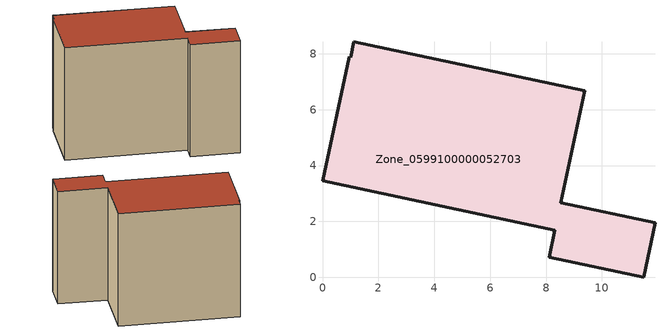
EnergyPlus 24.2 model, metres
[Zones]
Zone_0599100000052703
 floor ground (C_G): 8.32,1.69 0,3.46 0.96,7.89 1.01,7.88 1.12,8.43 9.39,6.67 8.53,2.67 11.9,1.95 11.5,0 8.11,0.71 z0
 wall outside (C_F): 0,3.46 8.32,1.69 8.11,0.71 11.5,0 11.9,1.95 8.53,2.67 9.39,6.67 1.12,8.43 1.01,7.88 0.96,7.89 0,3.46 z0:8.49
 roof outside (C_R): 0.96,7.89 0,3.46 8.32,1.69 8.11,0.71 11.5,0 11.9,1.95 8.53,2.67 9.39,6.67 1.12,8.43 1.01,7.88 z8.49
[BUILDING]
Pand.0599100000052703: North Axis=0; Terrain=City; Loads Convergence Tolerance Value=0.04; Temperature Convergence Tolerance Value=0.4; Solar Distribution=FullExterior; Maximum Number of Warmup Days=25; Minimum Number of Warmup Days=1
[Site:Location]
Rotterdam.The.Hague.AP_ZH_NLD Design_Conditions: Latitude=51.96; Longitude=4.45; Time Zone=1; Elevation=-4.5
[SITE:GROUNDTEMPERATURE:BUILDINGSURFACE]
18, 18, 18, 18, 18, 18, 18, 18, 18, 18, 18, 18
[MATERIAL] Thermal Absorptance=0.9; Solar Absorptance=0.7; Visible Absorptance=0.7
Name | Roughness | Thickness | Conductivity | Density | Specific Heat
G.TI.1975-1991 | MediumSmooth | 0.15 | 0.288461 | 540 | 1210
F.TI.1975-1991 | Rough | 0.3 | 0.230769 | 1920 | 840
R.TI.1975-1991 | MediumRough | 0.2 | 0.153846 | 1500 | 1000
[CONSTRUCTION]
C_G: G.TI.1975-1991
C_F: F.TI.1975-1991
C_R: R.TI.1975-1991
[ZONE]
Zone_0599100000052703: Type=1; Multiplier=1; Ceiling Height=Autocalculate; Volume=Autocalculate; Floor Area=autocalculate; Part of Total Floor Area=Yes
[ZONEINFILTRATION:DESIGNFLOWRATE]
Infil_Zone_0599100000052703: Zone or ZoneList or Space or SpaceList=Zone_0599100000052703; Schedule=AlwaysOn; Design Flow Rate Calculation Method=Flow/Area; Flow Rate per Floor Area=0.003; Constant Term Coefficient=1; Temperature Term Coefficient=0; Velocity Term Coefficient=0; Velocity Squared Term Coefficient=0
[HVACTEMPLATE:ZONE:IDEALLOADSAIRSYSTEM]
Zone_0599100000052703: Maximum Heating Supply Air Temperature=50; Minimum Cooling Supply Air Temperature=13; Maximum Heating Supply Air Humidity Ratio=0.0156; Minimum Cooling Supply Air Humidity Ratio=0.0077; Heating Limit=NoLimit; Cooling Limit=NoLimit; Dehumidification Control Type=ConstantSensibleHeatRatio; Cooling Sensible Heat Ratio=0.7; Dehumidification Setpoint=60; Humidification Control Type=None; Humidification Setpoint=30; Outdoor Air Method=None; Outdoor Air Flow Rate per Person=0.00944; Outdoor Air Flow Rate per Zone Floor Area=0; Outdoor Air Flow Rate per Zone=0; Demand Controlled Ventilation Type=None; Outdoor Air Economizer Type=NoEconomizer; Heat Recovery Type=None; Sensible Heat Recovery Effectiveness=0.7; Latent Heat Recovery Effectiveness=0.65
[ZONECONTROL:THERMOSTAT]
ThermostatControl_Zone_0599100000052703: Zone or ZoneList=Zone_0599100000052703; Control Type Schedule=DualSetpointControlType; Control 1=Thermostat_Zone_0599100000052703; Temperature Difference Between Cutout And Setpoint=0
[THERMOSTATSETPOINT:DUALSETPOINT]
Thermostat_Zone_0599100000052703: Heating Setpoint Temperature Schedule=HeatingSetpoint_Zone_0599100000052703; Cooling Setpoint Temperature Schedule=CoolingSetpoint_Zone_0599100000052703
[SCHEDULE:COMPACT]
HeatingSetpoint_Zone_0599100000052703: Through: 12/31, For: AllDays, Until: 24:00, 21
CoolingSetpoint_Zone_0599100000052703: Through: 12/31, For: AllDays, Until: 24:00, 24
DualSetpointControlType: Through: 12/31, For: AllDays, Until: 24:00, 4
AlwaysOn: Through: 12/31, For: AllDays, Until: 24:00, 1
